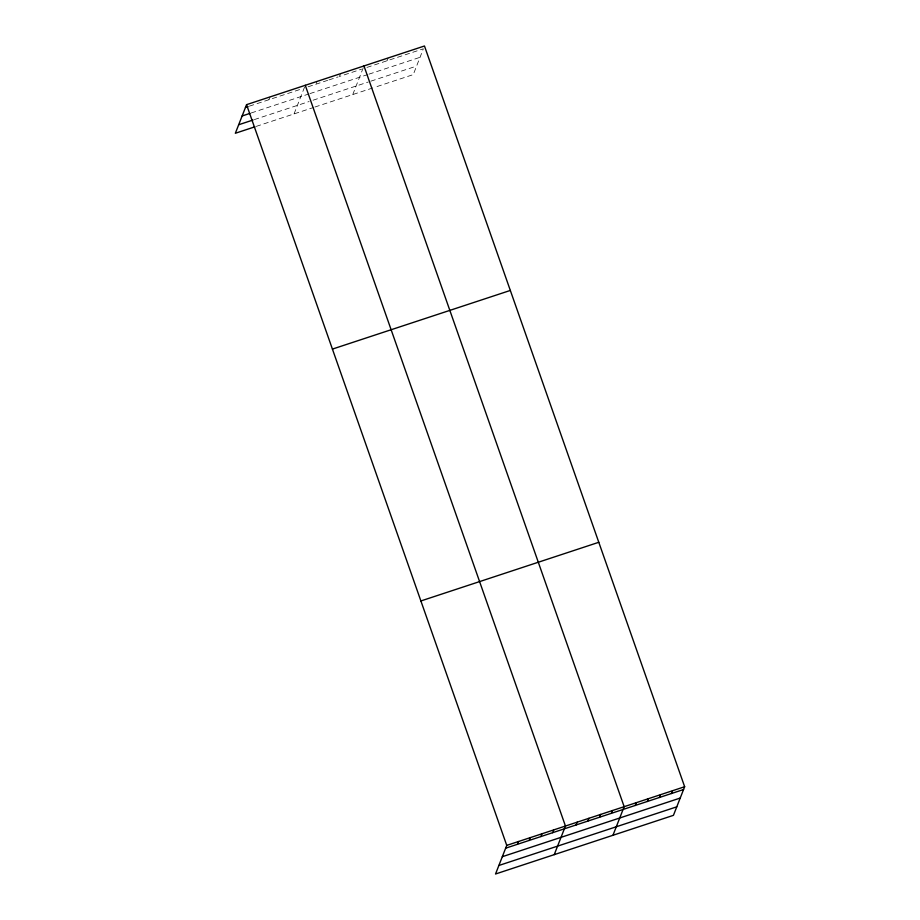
<?xml version="1.0" encoding="UTF-8"?>
<svg xmlns="http://www.w3.org/2000/svg" width="920" height="920" viewBox="0 0 920 920"><rect width="100%" height="100%" fill="white"/><g stroke="black" fill="none" stroke-linecap="round" stroke-linejoin="round"><path stroke-width="0.69" stroke-dasharray="4.6 3.45" d="M268.95 99.705L270.043 96.91M294.055 113.907L305.267 85.295M316.284 83.294L317.009 81.431M340.492 73.68L339.399 76.475L361.583 69.172M352.762 94.553L363.975 65.941M387.078 60.754L388.171 57.971M249.377 106.156L302.875 88.527M308.085 86.802L327.658 80.35M328.957 79.925L338.1 76.912M366.919 67.413L423.372 48.794L413.252 74.612L374.279 87.457M251.263 112.953L308.66 94.035M309.971 93.598L367.609 74.6M368.954 74.152L420.037 57.316M254.345 119.588L309.143 101.522M313.053 100.222L368.207 82.041M370.886 81.155L416.587 66.09M256.22 126.385L313.628 107.456M314.928 107.019L372.933 87.906"/><path stroke-width="1.38" d="M246.56 104.662L506.747 845.388L495.535 874L673.44 815.338L684.652 786.738L424.465 46L246.56 104.662L235.347 133.262L254.92 126.81M517.396 844.318L518.489 841.524M529.138 840.443L530.231 837.648M540.879 836.567L541.972 833.784M552.621 832.703L553.713 829.909M554.242 854.645L565.455 826.033L305.267 85.295M576.104 824.964L577.197 822.169M587.846 821.088L588.938 818.294M599.587 817.213L600.679 814.418M611.328 813.349L612.421 810.554M612.95 835.291L624.162 806.679L363.975 65.941M635.168 805.483L636.26 802.688M647.266 801.492L648.358 798.698M659.364 797.502L660.456 794.719M671.462 793.523L672.554 790.728M245.467 107.445L248.078 106.593M242.132 115.966L249.952 113.39M238.694 124.74L253.046 120.014M332.419 349.094L510.324 290.444M420.888 600.956L598.793 542.294M506.747 845.388L684.652 786.738M505.655 848.182L683.548 789.532M502.308 856.704L680.213 798.054M498.87 865.478L676.775 806.828"/></g></svg>
